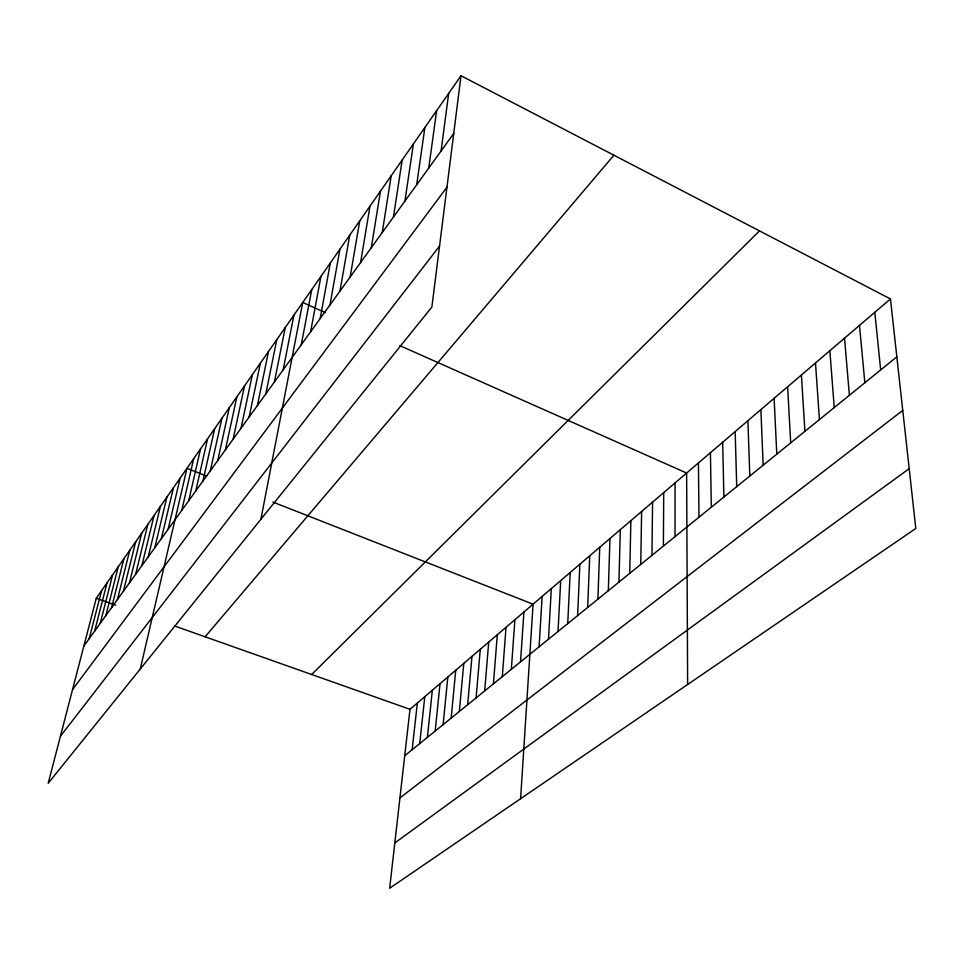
<?xml version="1.0" encoding="UTF-8"?>
<svg xmlns="http://www.w3.org/2000/svg" width="964" height="964" viewBox="0 0 964 964"><rect width="100%" height="100%" fill="white"/><g stroke="black" fill="none" stroke-linecap="round" stroke-linejoin="round"><path stroke-width="1.45" d="M675.029 536.647L675.065 482.916M663.389 546.082L663.714 492.616M651.965 555.336L652.568 502.136M640.747 564.422L641.614 511.486M629.745 573.351L630.866 520.668M618.936 582.099L620.31 529.682M608.332 590.703L609.935 538.551M597.909 599.15L599.741 547.251M587.666 607.453L589.727 555.806M577.617 615.61L579.882 564.217M567.736 623.612L570.194 572.483M558.023 631.492L560.687 580.617M548.48 639.228L551.324 588.606M539.093 646.832L542.13 596.463M520.596 798.71L533.08 604.199L272.848 502.051M520.524 661.894L523.91 612.019M511.33 669.341L514.897 619.731M502.304 676.656L506.028 627.299M493.423 683.85L497.304 634.746M484.687 690.935L488.724 642.084M476.096 697.9L480.277 649.29M467.648 704.744L471.974 656.388M459.334 711.48L463.792 663.377M451.164 718.108L455.743 670.245M443.115 724.639L447.826 677.005M435.186 731.061L440.03 683.669M427.389 737.376L432.342 690.236M419.714 743.606L424.787 696.695M412.158 749.727L417.34 703.045M890.447 298.948L410.001 709.311L389.649 888.266L915.8 528.477L890.447 298.948L461.009 75.734L96.267 598.27L48.2 783.286L431.86 307.058L461.009 75.734M441.078 150.987L448.67 93.412M428.739 168.097L436.632 110.667M416.689 184.787L424.871 127.525M404.928 201.078L413.387 143.973M393.457 216.984L402.157 160.048M382.25 232.517L391.191 175.761M371.309 247.688L380.479 191.113M360.608 262.509L369.995 206.127M350.161 276.993L359.753 220.804M339.943 291.152L349.727 235.168M329.953 304.998L339.918 249.218M320.181 318.53L330.327 262.967M310.625 331.773L320.928 276.427M301.274 344.738L311.733 289.598M260.895 519.271L302.72 302.503L325.434 312.589M283.163 369.839L293.9 315.144M274.391 381.997L285.26 327.531M265.799 393.902L276.788 339.665M257.388 405.567L268.486 351.559M249.134 417.002L260.34 363.223M241.06 428.197L252.363 374.659M233.131 439.174L244.531 385.865M225.371 449.935L236.855 396.867M217.756 460.491L229.324 407.664M210.285 470.842L221.937 418.243M202.958 481L214.683 428.643M195.776 490.965L207.561 438.837M188.715 500.738L200.572 448.85M181.798 510.33L193.704 458.683M140.25 669.028L186.968 468.347L206.657 476.071M168.122 529.272L180.148 478.12M161.374 538.623L173.448 487.712M154.758 547.805L166.868 497.123M148.251 556.806L160.41 506.377M141.877 565.663L154.071 515.475M135.599 574.351L147.829 524.404M129.441 582.883L141.708 533.176M123.392 591.269L135.683 541.804M117.451 599.5L129.766 550.287M111.607 607.597L123.946 558.614M105.871 615.562L118.223 566.82M94.677 631.071L107.064 582.798M100.22 623.383L112.607 574.869M89.218 638.638L101.63 590.595M83.856 646.073L453.743 133.442M72.541 689.597L446.959 187.197M60.431 736.219L439.536 246.109M205.127 636.794L613.923 155.216M311.661 674.511L759.499 230.878M404.723 755.752L896.845 356.825M399.927 797.915L902.762 410.387M394.806 842.946L909.197 468.649M96.267 598.27L115.716 605.151M174.4 625.925L410.001 709.311M399.831 345.642L686.633 473.035L687.633 684.5M874.806 312.312L880.674 369.947M859.502 325.386L864.853 382.768M844.524 338.183L849.38 395.312M829.847 350.703L834.234 407.579M815.484 362.982L819.412 419.593M801.409 374.996L804.904 431.354M787.624 386.769L790.697 442.874M774.116 398.313L776.791 454.152M760.873 409.628L763.163 465.202M747.895 420.714L749.811 476.023M735.171 431.583L736.725 486.627M722.687 442.247L723.892 497.026M710.432 452.706L711.312 507.221M698.43 462.961L698.984 517.222"/></g></svg>
